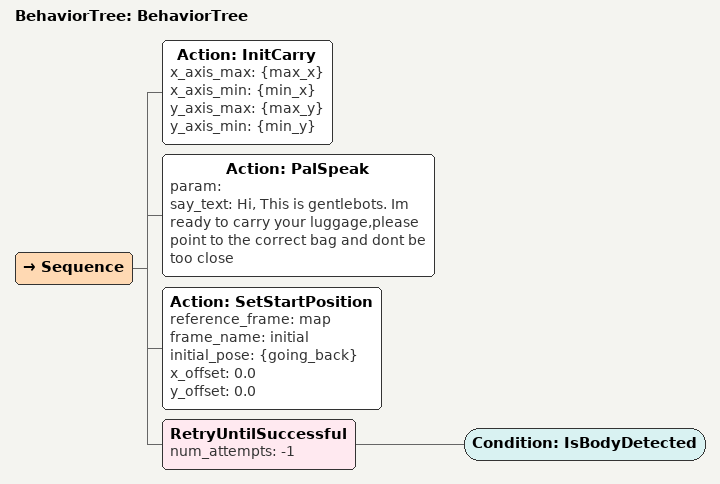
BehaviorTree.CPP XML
<?xml version="1.0"?>
<root main_tree_to_execute="BehaviorTree">
    <BehaviorTree ID="BehaviorTree">
        <Sequence>
            <Action ID="InitCarry" x_axis_max="{max_x}" x_axis_min="{min_x}" y_axis_max="{max_y}" y_axis_min="{min_y}"/>
            <Action ID="PalSpeak" param="" say_text="Hi, This is gentlebots. Im ready to carry your luggage,please point to the correct bag and dont be too close"/>
            <Action ID="SetStartPosition"
                                          reference_frame="map"
                                          frame_name="initial"
                                          initial_pose="{going_back}"
                                          x_offset="0.0"
                                          y_offset="0.0"
                                          />
        <RetryUntilSuccessful num_attempts="-1">
            <Condition ID="IsBodyDetected" />
        </RetryUntilSuccessful>
        </Sequence>
    </BehaviorTree>
</root>
